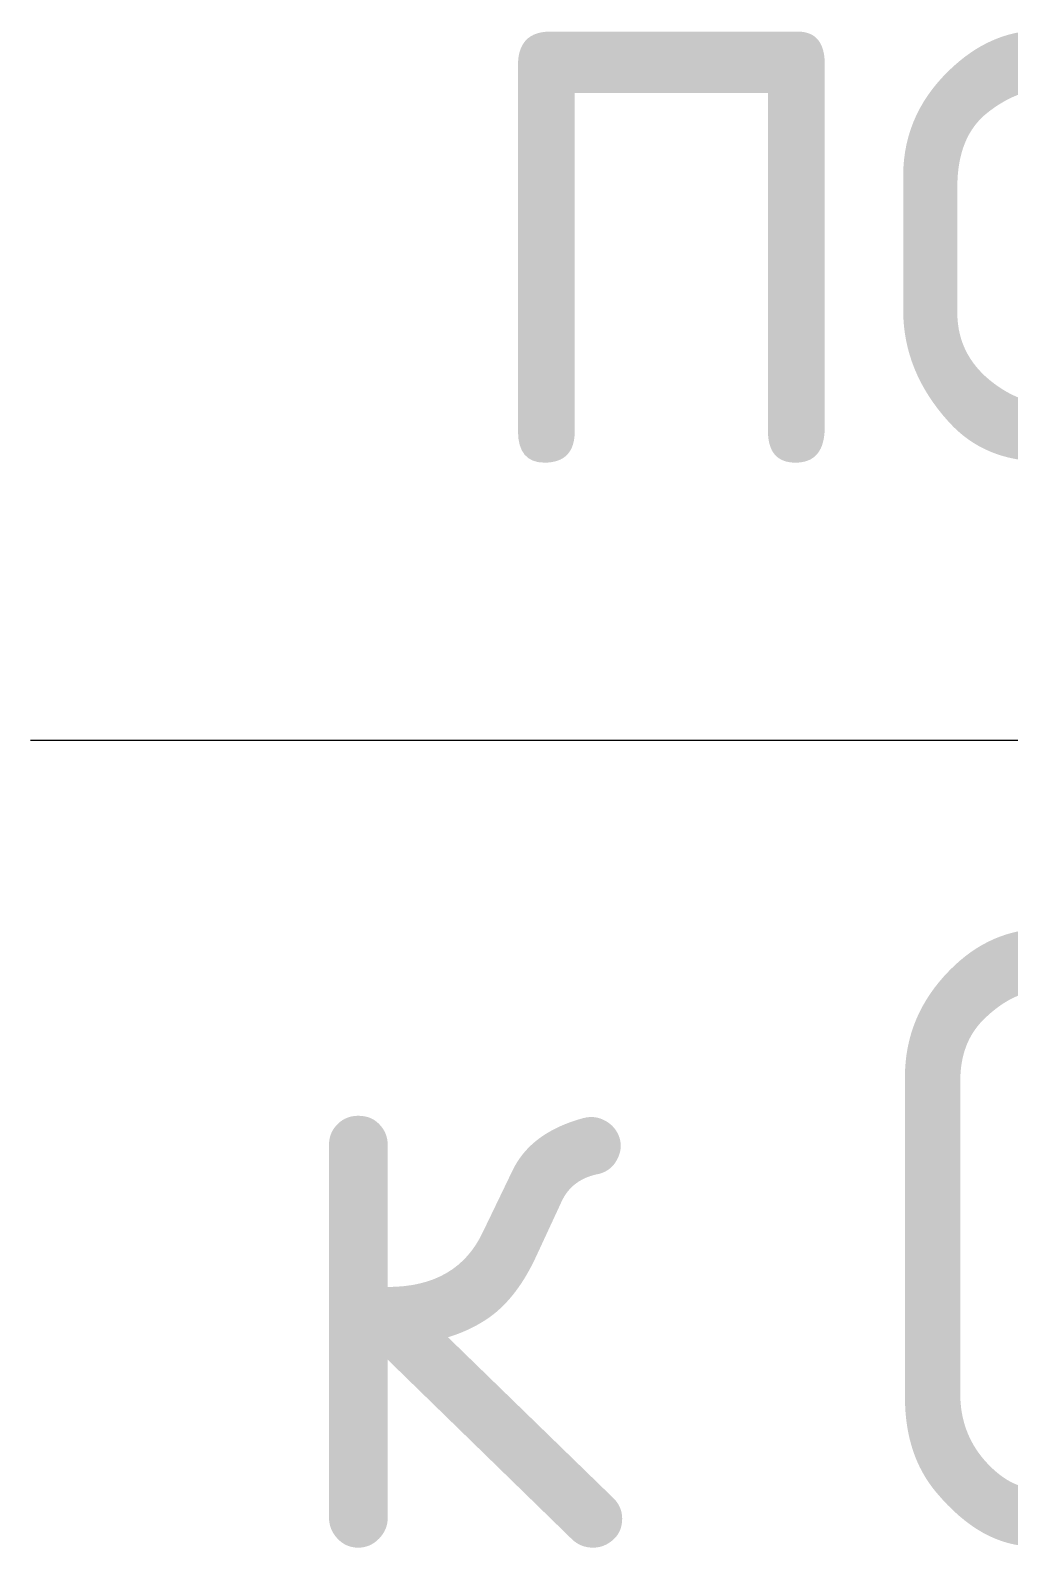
# Model space of a CAD drawing. Header units: millimetres. Extents: x -88595 to 880822, y -1054509 to -148035.
# Drawn here: x 399632 to 400028, y -271524 to -270909 of the extents above; entities that cross this region are included whole.
import ezdxf

# ---------------------------------------------------------------- set-up
doc = ezdxf.new("R2010")
doc.units = ezdxf.units.MM
doc.layers.add('Аннотация', color=7, linetype='Continuous', lineweight=20)
doc.styles.add('$5$GOST Common', font='GOST_Common.ttf', dxfattribs={"width": 0.9, "height": 250})

# ---------------------------------------------------------------- blocks, each defined once
blk = doc.blocks.new('$0$ADSK_Аннотация_Текст_сВыноской - Текст с выноской-3260329-В_Координация_3 этаж ОВ3')
at = {"layer": 'Аннотация'}
blk.add_line((-6, 0), (6, 0), dxfattribs=at)

msp = doc.modelspace()

# ---------------------------------------------------------------- block references
at = {"layer": 'Аннотация', "xscale": 100, "yscale": 100, "zscale": 100}
msp.add_blockref('$0$ADSK_Аннотация_Текст_сВыноской - Текст с выноской-3260329-В_Координация_3 этаж ОВ3', (400231.85, -271197.13), dxfattribs=at)

# ---------------------------------------------------------------- texts
at = {"layer": 'Аннотация', "lineweight": 9, "char_height": 250, "attachment_point": 1, "style": '$5$GOST Common'}
for s, insert, width in [('подкл', (399808.41, -270835.46), 974.0503), ('Ст', (399970.28, -271274.28), 440.1264), ('\\fGOST Common|b0|i0|c204|p34|;\\W.9;к', (399732.16, -271274.28), 194.8101)]:
    msp.add_mtext(s, dxfattribs=dict(at, insert=insert, width=width))

doc.saveas('drawing.dxf')
